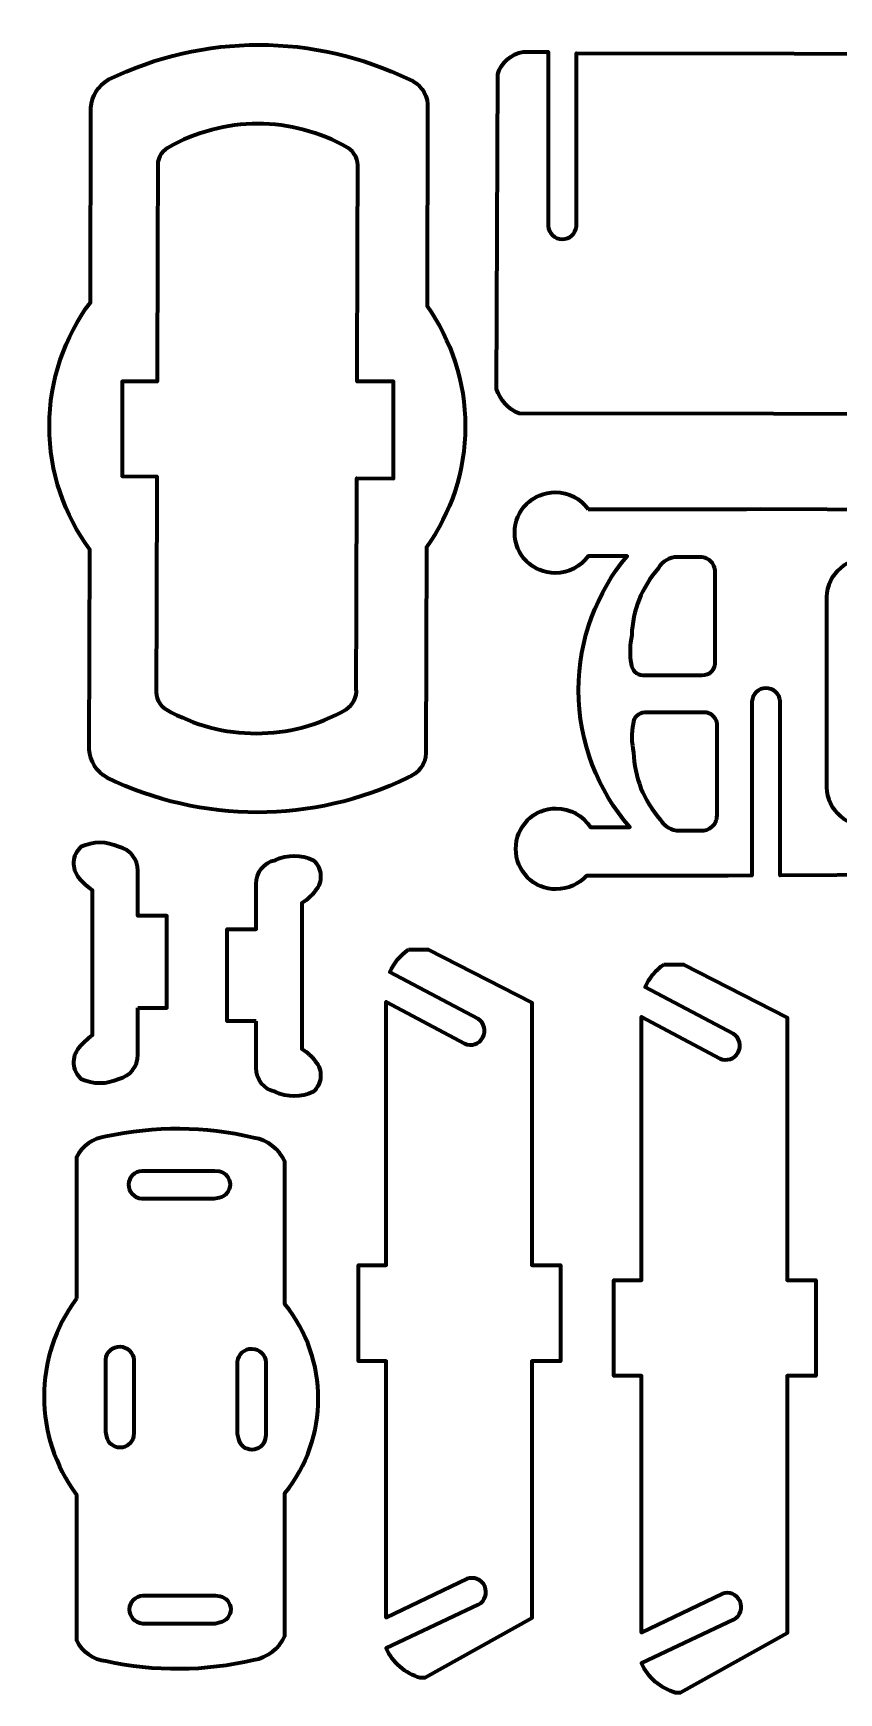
# Model space of a CAD drawing. Header units: centimetres. Extents: x -9.9 to 13.7, y -14.2 to 24.
# Drawn here: x -9.85 to -0.45, y -14.15 to 5.21 of the extents above; entities that cross this region are included whole.
import ezdxf

# ---------------------------------------------------------------- set-up
doc = ezdxf.new("R2010")
doc.units = ezdxf.units.CM
doc.header["$MEASUREMENT"] = 0
doc.layers.add('Laag 1', color=7, linetype='Continuous')

msp = doc.modelspace()

# ---------------------------------------------------------------- linework, layer by layer
at = {"layer": 'Laag 1', "lineweight": 100}
for points, knots in [([(-9.19649, -3.14319), (-9.18813, -3.28032), (-9.11114, -3.40397), (-8.99177, -3.47199), (-8.99177, -3.47199), (-7.88404, -4.01373), (-6.58824, -4.01373), (-5.4805, -3.47199), (-5.4805, -3.47199), (-5.35904, -3.42816), (-5.27584, -3.3156), (-5.26958, -3.18662), (-5.26958, -3.18662), (-5.26958, -3.18662), (-5.26371, -0.78529), (-5.26371, -0.78529), (-5.26371, -0.78529), (-4.97862, -0.38747), (-4.81091, 0.09977), (-4.81091, 0.62619), (-4.81091, 0.62619), (-4.81091, 1.14848), (-4.976, 1.63221), (-5.25685, 2.02804), (-5.25685, 2.02804), (-5.25685, 2.02804), (-5.25109, 4.38561), (-5.25109, 4.38561), (-5.25109, 4.38561), (-5.25735, 4.51458), (-5.34056, 4.62715), (-5.46202, 4.67098), (-5.46202, 4.67098), (-6.56976, 5.21272), (-7.86555, 5.21271), (-8.97329, 4.67098), (-8.97329, 4.67098), (-9.09266, 4.60296), (-9.16964, 4.4793), (-9.17801, 4.34218), (-9.17801, 4.34218), (-9.17801, 4.34218), (-9.18362, 2.07217), (-9.18362, 2.07217), (-9.18362, 2.07217), (-9.48352, 1.66957), (-9.66163, 1.16868), (-9.66163, 0.62619), (-9.66163, 0.62619), (-9.66163, 0.08861), (-9.48673, -0.40811), (-9.19073, -0.81018), (-9.19073, -0.81018), (-9.19073, -0.81018), (-9.19649, -3.14319), (-9.19649, -3.14319)], [0, 0, 0, 0, 0.06666667, 0.06666667, 0.06666667, 0.06666667, 0.13333333, 0.13333333, 0.13333333, 0.13333333, 0.2, 0.2, 0.2, 0.2, 0.26666667, 0.26666667, 0.26666667, 0.26666667, 0.33333333, 0.33333333, 0.33333333, 0.33333333, 0.4, 0.4, 0.4, 0.4, 0.46666667, 0.46666667, 0.46666667, 0.46666667, 0.53333333, 0.53333333, 0.53333333, 0.53333333, 0.6, 0.6, 0.6, 0.6, 0.66666667, 0.66666667, 0.66666667, 0.66666667, 0.73333333, 0.73333333, 0.73333333, 0.73333333, 0.8, 0.8, 0.8, 0.8, 0.86666667, 0.86666667, 0.86666667, 0.86666667, 1, 1, 1, 1]), ([(4.97254, 4.72061), (4.95099, 4.85017), (4.84305, 4.94782), (4.71198, 4.95634), (4.71198, 4.95634), (4.71198, 4.95634), (4.42661, 4.95634), (4.42661, 4.95634), (4.42661, 4.95634), (4.42661, 4.95634), (4.42661, 4.5438), (4.42661, 4.5438), (4.42661, 4.5438), (4.42661, 4.5438), (4.42661, 2.90914), (4.42661, 2.90914), (4.42661, 2.90914), (4.41862, 2.82318), (4.34565, 2.75794), (4.25933, 2.75957), (4.25933, 2.75957), (4.17302, 2.7612), (4.10257, 2.82913), (4.09782, 2.91534), (4.09782, 2.91534), (4.09782, 2.91534), (4.09782, 4.5376), (4.09782, 4.5376), (4.09782, 4.5376), (4.09782, 4.5376), (4.09782, 4.96876), (4.09782, 4.96876), (4.09782, 4.96876), (4.09782, 4.96876), (-3.51407, 4.98116), (-3.51407, 4.98116), (-3.51407, 4.98116), (-3.51407, 4.98116), (-3.51407, 4.59343), (-3.51407, 4.59343), (-3.51407, 4.59343), (-3.51407, 4.59343), (-3.51407, 2.95876), (-3.51407, 2.95876), (-3.51407, 2.95876), (-3.52207, 2.87281), (-3.59503, 2.80756), (-3.68135, 2.80919), (-3.68135, 2.80919), (-3.76766, 2.81083), (-3.83811, 2.87877), (-3.84287, 2.96497), (-3.84287, 2.96497), (-3.84287, 2.96497), (-3.84286, 4.58723), (-3.84286, 4.58723), (-3.84286, 4.58723), (-3.84286, 4.58723), (-3.84286, 4.99357), (-3.84286, 4.99357), (-3.84286, 4.99357), (-3.84286, 4.99357), (-4.13444, 4.99357), (-4.13444, 4.99357), (-4.13444, 4.99357), (-4.27571, 4.97157), (-4.39166, 4.87011), (-4.43221, 4.73301), (-4.43221, 4.73301), (-4.43221, 4.73301), (-4.44462, 1.06045), (-4.44462, 1.06045), (-4.44462, 1.06045), (-4.40531, 0.93086), (-4.30955, 0.82598), (-4.18407, 0.77508), (-4.18407, 0.77508), (-4.18407, 0.77508), (4.71199, 0.76267), (4.71199, 0.76267), (4.71199, 0.76267), (4.84281, 0.78585), (4.94335, 0.89142), (4.96013, 1.02322), (4.96013, 1.02322), (4.96013, 1.02322), (4.97254, 4.72061), (4.97254, 4.72061)], [0, 0, 0, 0, 0.04347826, 0.04347826, 0.04347826, 0.04347826, 0.08695652, 0.08695652, 0.08695652, 0.08695652, 0.13043478, 0.13043478, 0.13043478, 0.13043478, 0.17391304, 0.17391304, 0.17391304, 0.17391304, 0.2173913, 0.2173913, 0.2173913, 0.2173913, 0.26086957, 0.26086957, 0.26086957, 0.26086957, 0.30434783, 0.30434783, 0.30434783, 0.30434783, 0.34782609, 0.34782609, 0.34782609, 0.34782609, 0.39130435, 0.39130435, 0.39130435, 0.39130435, 0.43478261, 0.43478261, 0.43478261, 0.43478261, 0.47826087, 0.47826087, 0.47826087, 0.47826087, 0.52173913, 0.52173913, 0.52173913, 0.52173913, 0.56521739, 0.56521739, 0.56521739, 0.56521739, 0.60869565, 0.60869565, 0.60869565, 0.60869565, 0.65217391, 0.65217391, 0.65217391, 0.65217391, 0.69565217, 0.69565217, 0.69565217, 0.69565217, 0.73913043, 0.73913043, 0.73913043, 0.73913043, 0.7826087, 0.7826087, 0.7826087, 0.7826087, 0.82608696, 0.82608696, 0.82608696, 0.82608696, 0.86956522, 0.86956522, 0.86956522, 0.86956522, 0.91304348, 0.91304348, 0.91304348, 0.91304348, 1, 1, 1, 1]), ([(-8.41483, -2.44218), (-8.41483, -2.44218), (-8.41196, -1.49565), (-8.41196, -1.49565), (-8.41196, -1.49565), (-8.41196, -1.49565), (-8.40729, 0.03988), (-8.40729, 0.03988), (-8.40729, 0.03988), (-8.40729, 0.03988), (-8.812, 0.04305), (-8.812, 0.04305), (-8.812, 0.04305), (-8.812, 0.04305), (-8.812, 1.1473), (-8.812, 1.1473), (-8.812, 1.1473), (-8.812, 1.1473), (-8.40393, 1.1473), (-8.40393, 1.1473), (-8.40393, 1.1473), (-8.40393, 1.1473), (-8.39904, 2.75516), (-8.39904, 2.75516), (-8.39904, 2.75516), (-8.39904, 2.75516), (-8.39635, 3.64117), (-8.39635, 3.64117), (-8.39635, 3.64117), (-8.40919, 3.7365), (-8.36244, 3.82998), (-8.27848, 3.87691), (-8.27848, 3.87691), (-7.62889, 4.24838), (-6.83124, 4.24837), (-6.18165, 3.87691), (-6.18165, 3.87691), (-6.09977, 3.82503), (-6.05416, 3.73141), (-6.06378, 3.63496), (-6.06378, 3.63496), (-6.06378, 3.63496), (-6.06647, 2.75131), (-6.06647, 2.75131), (-6.06647, 2.75131), (-6.06647, 2.75131), (-6.07135, 1.1473), (-6.07135, 1.1473), (-6.07135, 1.1473), (-6.07135, 1.1473), (-5.64813, 1.1473), (-5.64813, 1.1473), (-5.64813, 1.1473), (-5.64813, 1.1473), (-5.64813, 0.01824), (-5.64813, 0.01824), (-5.64813, 0.01824), (-5.64813, 0.01824), (-6.07477, 0.02158), (-6.07477, 0.02158), (-6.07477, 0.02158), (-6.07477, 0.02158), (-6.07943, -1.50601), (-6.07943, -1.50601), (-6.07943, -1.50601), (-6.07943, -1.50601), (-6.08226, -2.43598), (-6.08226, -2.43598), (-6.08226, -2.43598), (-6.07264, -2.53242), (-6.11825, -2.62605), (-6.20013, -2.67792), (-6.20013, -2.67792), (-6.84972, -3.04938), (-7.64737, -3.04939), (-8.29696, -2.67792), (-8.29696, -2.67792), (-8.38093, -2.63098), (-8.42767, -2.53751), (-8.41483, -2.44218)], [0, 0, 0, 0, 0.04761905, 0.04761905, 0.04761905, 0.04761905, 0.0952381, 0.0952381, 0.0952381, 0.0952381, 0.14285714, 0.14285714, 0.14285714, 0.14285714, 0.19047619, 0.19047619, 0.19047619, 0.19047619, 0.23809524, 0.23809524, 0.23809524, 0.23809524, 0.28571429, 0.28571429, 0.28571429, 0.28571429, 0.33333333, 0.33333333, 0.33333333, 0.33333333, 0.38095238, 0.38095238, 0.38095238, 0.38095238, 0.42857143, 0.42857143, 0.42857143, 0.42857143, 0.47619048, 0.47619048, 0.47619048, 0.47619048, 0.52380952, 0.52380952, 0.52380952, 0.52380952, 0.57142857, 0.57142857, 0.57142857, 0.57142857, 0.61904762, 0.61904762, 0.61904762, 0.61904762, 0.66666667, 0.66666667, 0.66666667, 0.66666667, 0.71428571, 0.71428571, 0.71428571, 0.71428571, 0.76190476, 0.76190476, 0.76190476, 0.76190476, 0.80952381, 0.80952381, 0.80952381, 0.80952381, 0.85714286, 0.85714286, 0.85714286, 0.85714286, 0.9047619, 0.9047619, 0.9047619, 0.9047619, 1, 1, 1, 1]), ([(-3.37774, -0.34158), (-3.46334, -0.22135), (-3.60364, -0.14307), (-3.76222, -0.14307), (-3.76222, -0.14307), (-4.02261, -0.14306), (-4.2337, -0.35415), (-4.2337, -0.61454), (-4.2337, -0.61454), (-4.2337, -0.87493), (-4.02261, -1.08602), (-3.76222, -1.08602), (-3.76222, -1.08602), (-3.60356, -1.08602), (-3.4632, -1.00765), (-3.37775, -0.88751), (-3.37775, -0.88751), (-3.37775, -0.88751), (-2.92404, -0.8875), (-2.92404, -0.8875), (-2.92404, -0.8875), (-3.27741, -1.31237), (-3.48928, -1.85686), (-3.48928, -2.45083), (-3.48928, -2.45083), (-3.48928, -3.06297), (-3.26425, -3.62257), (-2.89241, -4.05137), (-2.89241, -4.05137), (-2.89241, -4.05137), (-3.35165, -4.05137), (-3.35165, -4.05137), (-3.35165, -4.05137), (-3.43548, -3.91954), (-3.58253, -3.83226), (-3.74996, -3.83226), (-3.74996, -3.83226), (-4.01035, -3.83225), (-4.22144, -4.04335), (-4.22144, -4.30374), (-4.22144, -4.30374), (-4.22144, -4.56413), (-4.01035, -4.77522), (-3.74996, -4.77522), (-3.74996, -4.77522), (-3.61018, -4.77522), (-3.48462, -4.7144), (-3.39829, -4.61778), (-3.39829, -4.61778), (-3.39829, -4.61778), (-1.746, -4.61777), (-1.746, -4.61777), (-1.746, -4.61777), (-1.746, -4.61777), (-1.46684, -4.61598), (-1.46684, -4.61598), (-1.46684, -4.61598), (-1.46684, -4.61598), (-1.46684, -4.20678), (-1.46684, -4.20678), (-1.46684, -4.20678), (-1.46684, -4.20678), (-1.46684, -2.58452), (-1.46684, -2.58452), (-1.46684, -2.58452), (-1.46208, -2.49832), (-1.39164, -2.43038), (-1.30532, -2.42875), (-1.30532, -2.42875), (-1.219, -2.42712), (-1.14604, -2.49236), (-1.13804, -2.57832), (-1.13804, -2.57832), (-1.13804, -2.57832), (-1.13804, -4.21298), (-1.13804, -4.21298), (-1.13804, -4.21298), (-1.13804, -4.21298), (-1.13804, -4.61388), (-1.13804, -4.61388), (-1.13804, -4.61388), (-1.13804, -4.61388), (0.18955, -4.60536), (0.18955, -4.60536), (0.18955, -4.60536), (0.23809, -4.6163), (0.28891, -4.60301), (0.32589, -4.56973), (0.32589, -4.56973), (0.36288, -4.53644), (0.38143, -4.48729), (0.37565, -4.43787), (0.37565, -4.43787), (0.37565, -4.43787), (0.37565, -4.17111), (0.37565, -4.17111), (0.37565, -4.17111), (0.38631, -4.13829), (0.38005, -4.10233), (0.35895, -4.07503), (0.35895, -4.07503), (0.33786, -4.04772), (0.30463, -4.03261), (0.27019, -4.03463), (0.27019, -4.03463), (0.27019, -4.03463), (-0.12685, -4.03463), (-0.12685, -4.03463), (-0.12685, -4.03463), (-0.25671, -4.03609), (-0.38132, -3.98342), (-0.47077, -3.88926), (-0.47077, -3.88926), (-0.56022, -3.7951), (-0.60644, -3.66796), (-0.59832, -3.53834), (-0.59832, -3.53834), (-0.59832, -3.53834), (-0.59838, -1.41294), (-0.59838, -1.41294), (-0.59838, -1.41294), (-0.60649, -1.28333), (-0.56028, -1.15618), (-0.47083, -1.06202), (-0.47083, -1.06202), (-0.38138, -0.96786), (-0.25677, -0.9152), (-0.1269, -0.91665), (-0.1269, -0.91665), (-0.1269, -0.91665), (0.27013, -0.91665), (0.27013, -0.91665), (0.27013, -0.91665), (0.30458, -0.91868), (0.3378, -0.90356), (0.3589, -0.87626), (0.3589, -0.87626), (0.38, -0.84896), (0.38624, -0.81299), (0.3756, -0.78017), (0.3756, -0.78017), (0.3756, -0.78017), (0.3756, -0.51342), (0.3756, -0.51342), (0.3756, -0.51342), (0.38138, -0.464), (0.36282, -0.41484), (0.32584, -0.38156), (0.32584, -0.38156), (0.28886, -0.34827), (0.23803, -0.33499), (0.18949, -0.34592), (0.18949, -0.34592), (0.18949, -0.34592), (-1.36552, -0.33594), (-1.36552, -0.33594), (-1.36552, -0.33594), (-1.36552, -0.33594), (-1.5289, -0.34158), (-1.5289, -0.34158), (-1.5289, -0.34158), (-1.5289, -0.34158), (-1.7878, -0.34158), (-1.7878, -0.34158), (-1.7878, -0.34158), (-1.7878, -0.34158), (-3.37774, -0.34158), (-3.37774, -0.34158)], [0, 0, 0, 0, 0.02325581, 0.02325581, 0.02325581, 0.02325581, 0.04651163, 0.04651163, 0.04651163, 0.04651163, 0.06976744, 0.06976744, 0.06976744, 0.06976744, 0.09302326, 0.09302326, 0.09302326, 0.09302326, 0.11627907, 0.11627907, 0.11627907, 0.11627907, 0.13953488, 0.13953488, 0.13953488, 0.13953488, 0.1627907, 0.1627907, 0.1627907, 0.1627907, 0.18604651, 0.18604651, 0.18604651, 0.18604651, 0.20930233, 0.20930233, 0.20930233, 0.20930233, 0.23255814, 0.23255814, 0.23255814, 0.23255814, 0.25581395, 0.25581395, 0.25581395, 0.25581395, 0.27906977, 0.27906977, 0.27906977, 0.27906977, 0.30232558, 0.30232558, 0.30232558, 0.30232558, 0.3255814, 0.3255814, 0.3255814, 0.3255814, 0.34883721, 0.34883721, 0.34883721, 0.34883721, 0.37209302, 0.37209302, 0.37209302, 0.37209302, 0.39534884, 0.39534884, 0.39534884, 0.39534884, 0.41860465, 0.41860465, 0.41860465, 0.41860465, 0.44186047, 0.44186047, 0.44186047, 0.44186047, 0.46511628, 0.46511628, 0.46511628, 0.46511628, 0.48837209, 0.48837209, 0.48837209, 0.48837209, 0.51162791, 0.51162791, 0.51162791, 0.51162791, 0.53488372, 0.53488372, 0.53488372, 0.53488372, 0.55813953, 0.55813953, 0.55813953, 0.55813953, 0.58139535, 0.58139535, 0.58139535, 0.58139535, 0.60465116, 0.60465116, 0.60465116, 0.60465116, 0.62790698, 0.62790698, 0.62790698, 0.62790698, 0.65116279, 0.65116279, 0.65116279, 0.65116279, 0.6744186, 0.6744186, 0.6744186, 0.6744186, 0.69767442, 0.69767442, 0.69767442, 0.69767442, 0.72093023, 0.72093023, 0.72093023, 0.72093023, 0.74418605, 0.74418605, 0.74418605, 0.74418605, 0.76744186, 0.76744186, 0.76744186, 0.76744186, 0.79069767, 0.79069767, 0.79069767, 0.79069767, 0.81395349, 0.81395349, 0.81395349, 0.81395349, 0.8372093, 0.8372093, 0.8372093, 0.8372093, 0.86046512, 0.86046512, 0.86046512, 0.86046512, 0.88372093, 0.88372093, 0.88372093, 0.88372093, 0.90697674, 0.90697674, 0.90697674, 0.90697674, 0.93023256, 0.93023256, 0.93023256, 0.93023256, 0.95348837, 0.95348837, 0.95348837, 0.95348837, 1, 1, 1, 1]), ([(-2.86889, -1.81184), (-2.89411, -1.92188), (-2.89622, -2.03596), (-2.87509, -2.14685), (-2.87509, -2.14685), (-2.87098, -2.21942), (-2.81131, -2.27639), (-2.73861, -2.27712), (-2.73861, -2.27712), (-2.73861, -2.27712), (-2.05001, -2.27712), (-2.05001, -2.27712), (-2.05001, -2.27712), (-2.00706, -2.27957), (-1.9652, -2.26314), (-1.93538, -2.23213), (-1.93538, -2.23213), (-1.90557, -2.20112), (-1.89079, -2.15865), (-1.89492, -2.11583), (-1.89492, -2.11583), (-1.89492, -2.11583), (-1.89491, -1.07362), (-1.89491, -1.07362), (-1.89491, -1.07362), (-1.89586, -1.02453), (-1.91706, -0.97804), (-1.95348, -0.94514), (-1.95348, -0.94514), (-1.9899, -0.91224), (-2.03831, -0.89587), (-2.08723, -0.89991), (-2.08723, -0.89991), (-2.08723, -0.89991), (-2.33538, -0.89991), (-2.33538, -0.89991), (-2.33538, -0.89991), (-2.42811, -0.89897), (-2.51388, -0.94901), (-2.55871, -1.03019), (-2.55871, -1.03019), (-2.75079, -1.24617), (-2.86062, -1.52293), (-2.86889, -1.81185)], [0, 0, 0, 0, 0.08333333, 0.08333333, 0.08333333, 0.08333333, 0.16666667, 0.16666667, 0.16666667, 0.16666667, 0.25, 0.25, 0.25, 0.25, 0.33333333, 0.33333333, 0.33333333, 0.33333333, 0.41666667, 0.41666667, 0.41666667, 0.41666667, 0.5, 0.5, 0.5, 0.5, 0.58333333, 0.58333333, 0.58333333, 0.58333333, 0.66666667, 0.66666667, 0.66666667, 0.66666667, 0.75, 0.75, 0.75, 0.75, 0.83333333, 0.83333333, 0.83333333, 0.83333333, 1, 1, 1, 1]), ([(-2.84755, -3.17845), (-2.83927, -3.46738), (-2.72945, -3.74414), (-2.53737, -3.96012), (-2.53737, -3.96012), (-2.49253, -4.0413), (-2.40677, -4.09133), (-2.31404, -4.0904), (-2.31404, -4.0904), (-2.31404, -4.0904), (-2.06589, -4.09039), (-2.06589, -4.09039), (-2.06589, -4.09039), (-2.01697, -4.09443), (-1.96856, -4.07807), (-1.93214, -4.04517), (-1.93214, -4.04517), (-1.89571, -4.01227), (-1.87452, -3.96577), (-1.87357, -3.9167), (-1.87357, -3.9167), (-1.87357, -3.9167), (-1.87357, -2.87448), (-1.87357, -2.87448), (-1.87357, -2.87448), (-1.86944, -2.83166), (-1.88423, -2.78919), (-1.91404, -2.75818), (-1.91404, -2.75818), (-1.94385, -2.72718), (-1.98572, -2.71074), (-2.02867, -2.71319), (-2.02867, -2.71319), (-2.02867, -2.71319), (-2.71727, -2.71319), (-2.71727, -2.71319), (-2.71727, -2.71319), (-2.78996, -2.71391), (-2.84964, -2.77088), (-2.85375, -2.84346), (-2.85375, -2.84346), (-2.87488, -2.95435), (-2.87277, -3.06843), (-2.84755, -3.17846)], [0, 0, 0, 0, 0.08333333, 0.08333333, 0.08333333, 0.08333333, 0.16666667, 0.16666667, 0.16666667, 0.16666667, 0.25, 0.25, 0.25, 0.25, 0.33333333, 0.33333333, 0.33333333, 0.33333333, 0.41666667, 0.41666667, 0.41666667, 0.41666667, 0.5, 0.5, 0.5, 0.5, 0.58333333, 0.58333333, 0.58333333, 0.58333333, 0.66666667, 0.66666667, 0.66666667, 0.66666667, 0.75, 0.75, 0.75, 0.75, 0.83333333, 0.83333333, 0.83333333, 0.83333333, 1, 1, 1, 1]), ([(-8.62899, -6.16062), (-8.62899, -6.16062), (-8.62899, -6.70645), (-8.62899, -6.70645), (-8.62899, -6.70645), (-8.62733, -6.84086), (-8.72083, -6.95773), (-8.85232, -6.98562), (-8.85232, -6.98562), (-8.99166, -7.0519), (-9.15344, -7.0519), (-9.29278, -6.98562), (-9.29278, -6.98562), (-9.34379, -6.94119), (-9.37505, -6.87833), (-9.37971, -6.81085), (-9.37971, -6.81085), (-9.38436, -6.74337), (-9.36202, -6.67681), (-9.3176, -6.62581), (-9.3176, -6.62581), (-9.27398, -6.57015), (-9.22159, -6.52196), (-9.1625, -6.48312), (-9.1625, -6.48312), (-9.1625, -6.48312), (-9.1625, -4.7834), (-9.1625, -4.7834), (-9.1625, -4.7834), (-9.22159, -4.74456), (-9.27398, -4.69637), (-9.3176, -4.64072), (-9.3176, -4.64072), (-9.36202, -4.58971), (-9.38436, -4.52315), (-9.37971, -4.45567), (-9.37971, -4.45567), (-9.37505, -4.3882), (-9.34379, -4.32533), (-9.29278, -4.28091), (-9.29278, -4.28091), (-9.15344, -4.21461), (-8.99166, -4.21462), (-8.85232, -4.28091), (-8.85232, -4.28091), (-8.72083, -4.30879), (-8.62733, -4.42566), (-8.62899, -4.56007), (-8.62899, -4.56007), (-8.62899, -4.56007), (-8.62899, -5.08738), (-8.62899, -5.08738), (-8.62899, -5.08738), (-8.62899, -5.08738), (-8.29089, -5.08738), (-8.29089, -5.08738), (-8.29089, -5.08738), (-8.29089, -5.08738), (-8.29089, -6.16062), (-8.29089, -6.16062), (-8.29089, -6.16062), (-8.29089, -6.16062), (-8.62899, -6.16062), (-8.62899, -6.16062)], [0, 0, 0, 0, 0.05882353, 0.05882353, 0.05882353, 0.05882353, 0.11764706, 0.11764706, 0.11764706, 0.11764706, 0.17647059, 0.17647059, 0.17647059, 0.17647059, 0.23529412, 0.23529412, 0.23529412, 0.23529412, 0.29411765, 0.29411765, 0.29411765, 0.29411765, 0.35294118, 0.35294118, 0.35294118, 0.35294118, 0.41176471, 0.41176471, 0.41176471, 0.41176471, 0.47058824, 0.47058824, 0.47058824, 0.47058824, 0.52941176, 0.52941176, 0.52941176, 0.52941176, 0.58823529, 0.58823529, 0.58823529, 0.58823529, 0.64705882, 0.64705882, 0.64705882, 0.64705882, 0.70588235, 0.70588235, 0.70588235, 0.70588235, 0.76470588, 0.76470588, 0.76470588, 0.76470588, 0.82352941, 0.82352941, 0.82352941, 0.82352941, 0.88235294, 0.88235294, 0.88235294, 0.88235294, 1, 1, 1, 1]), ([(-7.24875, -6.31464), (-7.24875, -6.31464), (-7.24875, -6.86048), (-7.24875, -6.86048), (-7.24875, -6.86048), (-7.25041, -6.99489), (-7.15691, -7.11176), (-7.02542, -7.13965), (-7.02542, -7.13965), (-6.88608, -7.20593), (-6.7243, -7.20593), (-6.58496, -7.13965), (-6.58496, -7.13965), (-6.53395, -7.09522), (-6.50269, -7.03236), (-6.49803, -6.96488), (-6.49803, -6.96488), (-6.49338, -6.8974), (-6.51572, -6.83084), (-6.56014, -6.77983), (-6.56014, -6.77983), (-6.60376, -6.72418), (-6.65615, -6.67599), (-6.71524, -6.63715), (-6.71524, -6.63715), (-6.71524, -6.63715), (-6.71523, -4.93743), (-6.71523, -4.93743), (-6.71523, -4.93743), (-6.65614, -4.89859), (-6.60376, -4.8504), (-6.56014, -4.79475), (-6.56014, -4.79475), (-6.51572, -4.74374), (-6.49338, -4.67718), (-6.49803, -4.6097), (-6.49803, -4.6097), (-6.50269, -4.54222), (-6.53395, -4.47936), (-6.58496, -4.43494), (-6.58496, -4.43494), (-6.7243, -4.36864), (-6.88608, -4.36865), (-7.02542, -4.43494), (-7.02542, -4.43494), (-7.15691, -4.46282), (-7.25041, -4.57969), (-7.24875, -4.7141), (-7.24875, -4.7141), (-7.24875, -4.7141), (-7.24875, -5.24141), (-7.24875, -5.24141), (-7.24875, -5.24141), (-7.24875, -5.24141), (-7.58685, -5.24141), (-7.58685, -5.24141), (-7.58685, -5.24141), (-7.58685, -5.24141), (-7.58685, -6.31464), (-7.58685, -6.31464), (-7.58685, -6.31464), (-7.58685, -6.31464), (-7.24875, -6.31464), (-7.24875, -6.31464)], [0, 0, 0, 0, 0.05882353, 0.05882353, 0.05882353, 0.05882353, 0.11764706, 0.11764706, 0.11764706, 0.11764706, 0.17647059, 0.17647059, 0.17647059, 0.17647059, 0.23529412, 0.23529412, 0.23529412, 0.23529412, 0.29411765, 0.29411765, 0.29411765, 0.29411765, 0.35294118, 0.35294118, 0.35294118, 0.35294118, 0.41176471, 0.41176471, 0.41176471, 0.41176471, 0.47058824, 0.47058824, 0.47058824, 0.47058824, 0.52941176, 0.52941176, 0.52941176, 0.52941176, 0.58823529, 0.58823529, 0.58823529, 0.58823529, 0.64705882, 0.64705882, 0.64705882, 0.64705882, 0.70588235, 0.70588235, 0.70588235, 0.70588235, 0.76470588, 0.76470588, 0.76470588, 0.76470588, 0.82352941, 0.82352941, 0.82352941, 0.82352941, 0.88235294, 0.88235294, 0.88235294, 0.88235294, 1, 1, 1, 1]), ([(-5.47186, -5.47821), (-5.56819, -5.54399), (-5.64373, -5.63592), (-5.68958, -5.74318), (-5.68958, -5.74318), (-5.68958, -5.74318), (-4.66016, -6.28855), (-4.66016, -6.28855), (-4.66016, -6.28855), (-4.58787, -6.33575), (-4.56423, -6.43072), (-4.60596, -6.5063), (-4.60596, -6.5063), (-4.64769, -6.58188), (-4.74066, -6.61247), (-4.81911, -6.57644), (-4.81911, -6.57644), (-4.81911, -6.57644), (-5.73498, -6.09017), (-5.73498, -6.09017), (-5.73498, -6.09017), (-5.73498, -6.09017), (-5.73498, -9.16318), (-5.73498, -9.16318), (-5.73498, -9.16318), (-5.73498, -9.16318), (-6.05757, -9.16318), (-6.05757, -9.16318), (-6.05757, -9.16318), (-6.05757, -9.16318), (-6.05757, -10.27985), (-6.05757, -10.27985), (-6.05757, -10.27985), (-6.05757, -10.27985), (-5.73498, -10.27985), (-5.73498, -10.27985), (-5.73498, -10.27985), (-5.73498, -10.27985), (-5.73498, -13.27236), (-5.73498, -13.27236), (-5.73498, -13.27236), (-5.73498, -13.27236), (-4.79103, -12.82148), (-4.79103, -12.82148), (-4.79103, -12.82148), (-4.70995, -12.79182), (-4.61972, -12.82972), (-4.58415, -12.90839), (-4.58415, -12.90839), (-4.54858, -12.98706), (-4.57972, -13.07984), (-4.65555, -13.12112), (-4.65555, -13.12112), (-4.65555, -13.12112), (-5.73398, -13.63196), (-5.73398, -13.63196), (-5.73398, -13.63196), (-5.65713, -13.79921), (-5.51174, -13.92509), (-5.33522, -13.97723), (-5.33522, -13.97723), (-5.33522, -13.97723), (-5.28341, -13.97723), (-5.28341, -13.97723), (-5.28341, -13.97723), (-5.28341, -13.97723), (-4.03518, -13.28016), (-4.03518, -13.28016), (-4.03518, -13.28016), (-4.03518, -13.28016), (-4.03518, -10.27985), (-4.03518, -10.27985), (-4.03518, -10.27985), (-4.03518, -10.27985), (-3.70018, -10.27985), (-3.70018, -10.27985), (-3.70018, -10.27985), (-3.70018, -10.27985), (-3.70018, -9.16318), (-3.70018, -9.16318), (-3.70018, -9.16318), (-3.70018, -9.16318), (-4.03518, -9.16318), (-4.03518, -9.16318), (-4.03518, -9.16318), (-4.03518, -9.16318), (-4.03518, -6.09628), (-4.03518, -6.09628), (-4.03518, -6.09628), (-4.03518, -6.09628), (-5.24414, -5.47821), (-5.24414, -5.47821), (-5.24414, -5.47821), (-5.24414, -5.47821), (-5.47186, -5.47821), (-5.47186, -5.47821)], [0, 0, 0, 0, 0.04, 0.04, 0.04, 0.04, 0.08, 0.08, 0.08, 0.08, 0.12, 0.12, 0.12, 0.12, 0.16, 0.16, 0.16, 0.16, 0.2, 0.2, 0.2, 0.2, 0.24, 0.24, 0.24, 0.24, 0.28, 0.28, 0.28, 0.28, 0.32, 0.32, 0.32, 0.32, 0.36, 0.36, 0.36, 0.36, 0.4, 0.4, 0.4, 0.4, 0.44, 0.44, 0.44, 0.44, 0.48, 0.48, 0.48, 0.48, 0.52, 0.52, 0.52, 0.52, 0.56, 0.56, 0.56, 0.56, 0.6, 0.6, 0.6, 0.6, 0.64, 0.64, 0.64, 0.64, 0.68, 0.68, 0.68, 0.68, 0.72, 0.72, 0.72, 0.72, 0.76, 0.76, 0.76, 0.76, 0.8, 0.8, 0.8, 0.8, 0.84, 0.84, 0.84, 0.84, 0.88, 0.88, 0.88, 0.88, 0.92, 0.92, 0.92, 0.92, 1, 1, 1, 1]), ([(-2.4941, -5.65192), (-2.59043, -5.71769), (-2.66597, -5.80962), (-2.71183, -5.91688), (-2.71183, -5.91688), (-2.71183, -5.91688), (-1.6824, -6.46226), (-1.6824, -6.46226), (-1.6824, -6.46226), (-1.61011, -6.50945), (-1.58648, -6.60443), (-1.62821, -6.68001), (-1.62821, -6.68001), (-1.66994, -6.75558), (-1.7629, -6.78617), (-1.84136, -6.75014), (-1.84136, -6.75014), (-1.84136, -6.75014), (-2.75722, -6.26387), (-2.75722, -6.26387), (-2.75722, -6.26387), (-2.75722, -6.26387), (-2.75722, -9.33689), (-2.75722, -9.33689), (-2.75722, -9.33689), (-2.75722, -9.33689), (-3.07981, -9.33689), (-3.07981, -9.33689), (-3.07981, -9.33689), (-3.07981, -9.33689), (-3.07981, -10.45355), (-3.07981, -10.45355), (-3.07981, -10.45355), (-3.07981, -10.45355), (-2.75722, -10.45355), (-2.75722, -10.45355), (-2.75722, -10.45355), (-2.75722, -10.45355), (-2.75722, -13.44606), (-2.75722, -13.44606), (-2.75722, -13.44606), (-2.75722, -13.44606), (-1.81327, -12.99518), (-1.81327, -12.99518), (-1.81327, -12.99518), (-1.73219, -12.96552), (-1.64196, -13.00343), (-1.60639, -13.08209), (-1.60639, -13.08209), (-1.57083, -13.16076), (-1.60196, -13.25354), (-1.67779, -13.29483), (-1.67779, -13.29483), (-1.67779, -13.29483), (-2.75622, -13.80566), (-2.75622, -13.80566), (-2.75622, -13.80566), (-2.67937, -13.97291), (-2.53399, -14.09879), (-2.35746, -14.15093), (-2.35746, -14.15093), (-2.35746, -14.15093), (-2.30566, -14.15093), (-2.30566, -14.15093), (-2.30566, -14.15093), (-2.30566, -14.15093), (-1.05742, -13.45386), (-1.05742, -13.45386), (-1.05742, -13.45386), (-1.05742, -13.45386), (-1.05742, -10.45355), (-1.05742, -10.45355), (-1.05742, -10.45355), (-1.05742, -10.45355), (-0.72242, -10.45355), (-0.72242, -10.45355), (-0.72242, -10.45355), (-0.72242, -10.45355), (-0.72242, -9.33689), (-0.72242, -9.33689), (-0.72242, -9.33689), (-0.72242, -9.33689), (-1.05742, -9.33689), (-1.05742, -9.33689), (-1.05742, -9.33689), (-1.05742, -9.33689), (-1.05742, -6.26998), (-1.05742, -6.26998), (-1.05742, -6.26998), (-1.05742, -6.26998), (-2.26638, -5.65192), (-2.26638, -5.65192), (-2.26638, -5.65192), (-2.26638, -5.65192), (-2.4941, -5.65192), (-2.4941, -5.65192)], [0, 0, 0, 0, 0.04, 0.04, 0.04, 0.04, 0.08, 0.08, 0.08, 0.08, 0.12, 0.12, 0.12, 0.12, 0.16, 0.16, 0.16, 0.16, 0.2, 0.2, 0.2, 0.2, 0.24, 0.24, 0.24, 0.24, 0.28, 0.28, 0.28, 0.28, 0.32, 0.32, 0.32, 0.32, 0.36, 0.36, 0.36, 0.36, 0.4, 0.4, 0.4, 0.4, 0.44, 0.44, 0.44, 0.44, 0.48, 0.48, 0.48, 0.48, 0.52, 0.52, 0.52, 0.52, 0.56, 0.56, 0.56, 0.56, 0.6, 0.6, 0.6, 0.6, 0.64, 0.64, 0.64, 0.64, 0.68, 0.68, 0.68, 0.68, 0.72, 0.72, 0.72, 0.72, 0.76, 0.76, 0.76, 0.76, 0.8, 0.8, 0.8, 0.8, 0.84, 0.84, 0.84, 0.84, 0.88, 0.88, 0.88, 0.88, 0.92, 0.92, 0.92, 0.92, 1, 1, 1, 1]), ([(-9.34551, -9.55117), (-9.34551, -9.55117), (-9.34551, -7.90307), (-9.34551, -7.90307), (-9.34551, -7.90307), (-9.28042, -7.7695), (-9.15152, -7.67852), (-9.00387, -7.6619), (-9.00387, -7.6619), (-8.43529, -7.5371), (-7.84597, -7.54134), (-7.27925, -7.67431), (-7.27925, -7.67431), (-7.11846, -7.70027), (-6.98129, -7.80485), (-6.91368, -7.95302), (-6.91368, -7.95302), (-6.91368, -7.95302), (-6.91368, -9.61688), (-6.91368, -9.61688), (-6.91368, -9.61688), (-6.39491, -10.26042), (-6.39491, -11.17854), (-6.91368, -11.82208), (-6.91368, -11.82208), (-6.91368, -11.82208), (-6.91368, -13.48759), (-6.91368, -13.48759), (-6.91368, -13.48759), (-6.98129, -13.63576), (-7.11847, -13.74035), (-7.27925, -13.7663), (-7.27925, -13.7663), (-7.84597, -13.89928), (-8.43529, -13.90352), (-9.00387, -13.77871), (-9.00387, -13.77871), (-9.15152, -13.7621), (-9.28042, -13.67111), (-9.34551, -13.53754), (-9.34551, -13.53754), (-9.34551, -13.53754), (-9.34551, -11.83981), (-9.34551, -11.83981), (-9.34551, -11.83981), (-9.85017, -11.16039), (-9.85017, -10.23059), (-9.34551, -9.55117)], [0, 0, 0, 0, 0.07692308, 0.07692308, 0.07692308, 0.07692308, 0.15384615, 0.15384615, 0.15384615, 0.15384615, 0.23076923, 0.23076923, 0.23076923, 0.23076923, 0.30769231, 0.30769231, 0.30769231, 0.30769231, 0.38461538, 0.38461538, 0.38461538, 0.38461538, 0.46153846, 0.46153846, 0.46153846, 0.46153846, 0.53846154, 0.53846154, 0.53846154, 0.53846154, 0.61538462, 0.61538462, 0.61538462, 0.61538462, 0.69230769, 0.69230769, 0.69230769, 0.69230769, 0.76923077, 0.76923077, 0.76923077, 0.76923077, 0.84615385, 0.84615385, 0.84615385, 0.84615385, 1, 1, 1, 1]), ([(-7.73085, -8.05893), (-7.73085, -8.05893), (-8.57796, -8.05893), (-8.57796, -8.05893), (-8.57796, -8.05893), (-8.66417, -8.06369), (-8.73211, -8.13413), (-8.73374, -8.22045), (-8.73374, -8.22045), (-8.73536, -8.30677), (-8.67013, -8.37973), (-8.58417, -8.38773), (-8.58417, -8.38773), (-8.58417, -8.38773), (-7.74087, -8.38773), (-7.74087, -8.38773), (-7.74087, -8.38773), (-7.74087, -8.38773), (-7.67998, -8.37532), (-7.67998, -8.37532), (-7.67998, -8.37532), (-7.60695, -8.35955), (-7.55482, -8.29495), (-7.55482, -8.22023), (-7.55482, -8.22023), (-7.55482, -8.14551), (-7.60695, -8.08092), (-7.67998, -8.06514), (-7.67998, -8.06514), (-7.67998, -8.06514), (-7.73085, -8.05893), (-7.73085, -8.05893)], [0, 0, 0, 0, 0.11111111, 0.11111111, 0.11111111, 0.11111111, 0.22222222, 0.22222222, 0.22222222, 0.22222222, 0.33333333, 0.33333333, 0.33333333, 0.33333333, 0.44444444, 0.44444444, 0.44444444, 0.44444444, 0.55555556, 0.55555556, 0.55555556, 0.55555556, 0.66666667, 0.66666667, 0.66666667, 0.66666667, 0.77777778, 0.77777778, 0.77777778, 0.77777778, 1, 1, 1, 1]), ([(-8.67552, -11.11455), (-8.67552, -11.11455), (-8.67552, -10.26744), (-8.67552, -10.26744), (-8.67552, -10.26744), (-8.68027, -10.18124), (-8.75072, -10.1133), (-8.83703, -10.11167), (-8.83703, -10.11167), (-8.92335, -10.11004), (-8.99631, -10.17527), (-9.00431, -10.26124), (-9.00431, -10.26124), (-9.00431, -10.26124), (-9.00431, -11.10454), (-9.00431, -11.10454), (-9.00431, -11.10454), (-9.00431, -11.10454), (-8.9919, -11.16542), (-8.9919, -11.16542), (-8.9919, -11.16542), (-8.97613, -11.23846), (-8.91153, -11.29059), (-8.83681, -11.29059), (-8.83681, -11.29059), (-8.76209, -11.29059), (-8.6975, -11.23846), (-8.68172, -11.16542), (-8.68172, -11.16542), (-8.68172, -11.16542), (-8.67552, -11.11455), (-8.67552, -11.11455)], [0, 0, 0, 0, 0.11111111, 0.11111111, 0.11111111, 0.11111111, 0.22222222, 0.22222222, 0.22222222, 0.22222222, 0.33333333, 0.33333333, 0.33333333, 0.33333333, 0.44444444, 0.44444444, 0.44444444, 0.44444444, 0.55555556, 0.55555556, 0.55555556, 0.55555556, 0.66666667, 0.66666667, 0.66666667, 0.66666667, 0.77777778, 0.77777778, 0.77777778, 0.77777778, 1, 1, 1, 1]), ([(-7.13701, -11.13936), (-7.13701, -11.13936), (-7.13701, -10.29225), (-7.13701, -10.29225), (-7.13701, -10.29225), (-7.14176, -10.20605), (-7.21221, -10.13811), (-7.29853, -10.13648), (-7.29853, -10.13648), (-7.38484, -10.13485), (-7.4578, -10.20009), (-7.4658, -10.28605), (-7.4658, -10.28605), (-7.4658, -10.28605), (-7.4658, -11.12935), (-7.4658, -11.12935), (-7.4658, -11.12935), (-7.4658, -11.12935), (-7.45339, -11.19023), (-7.45339, -11.19023), (-7.45339, -11.19023), (-7.43762, -11.26327), (-7.37302, -11.3154), (-7.2983, -11.3154), (-7.2983, -11.3154), (-7.22358, -11.3154), (-7.15899, -11.26327), (-7.14321, -11.19023), (-7.14321, -11.19023), (-7.14321, -11.19023), (-7.13701, -11.13936), (-7.13701, -11.13936)], [0, 0, 0, 0, 0.11111111, 0.11111111, 0.11111111, 0.11111111, 0.22222222, 0.22222222, 0.22222222, 0.22222222, 0.33333333, 0.33333333, 0.33333333, 0.33333333, 0.44444444, 0.44444444, 0.44444444, 0.44444444, 0.55555556, 0.55555556, 0.55555556, 0.55555556, 0.66666667, 0.66666667, 0.66666667, 0.66666667, 0.77777778, 0.77777778, 0.77777778, 0.77777778, 1, 1, 1, 1]), ([(-7.72255, -13.01566), (-7.72255, -13.01566), (-8.56966, -13.01566), (-8.56966, -13.01566), (-8.56966, -13.01566), (-8.65586, -13.02041), (-8.7238, -13.09086), (-8.72543, -13.17718), (-8.72543, -13.17718), (-8.72706, -13.2635), (-8.66182, -13.33645), (-8.57586, -13.34445), (-8.57586, -13.34445), (-8.57586, -13.34445), (-7.73256, -13.34445), (-7.73256, -13.34445), (-7.73256, -13.34445), (-7.73256, -13.34445), (-7.67168, -13.33205), (-7.67168, -13.33205), (-7.67168, -13.33205), (-7.59864, -13.31627), (-7.54651, -13.25168), (-7.54651, -13.17696), (-7.54651, -13.17696), (-7.54651, -13.10224), (-7.59864, -13.03764), (-7.67168, -13.02186), (-7.67168, -13.02186), (-7.67168, -13.02186), (-7.72255, -13.01566), (-7.72255, -13.01566)], [0, 0, 0, 0, 0.11111111, 0.11111111, 0.11111111, 0.11111111, 0.22222222, 0.22222222, 0.22222222, 0.22222222, 0.33333333, 0.33333333, 0.33333333, 0.33333333, 0.44444444, 0.44444444, 0.44444444, 0.44444444, 0.55555556, 0.55555556, 0.55555556, 0.55555556, 0.66666667, 0.66666667, 0.66666667, 0.66666667, 0.77777778, 0.77777778, 0.77777778, 0.77777778, 1, 1, 1, 1])]:
    msp.add_open_spline(points, degree=3, knots=knots, dxfattribs=at)

doc.saveas('drawing.dxf')
